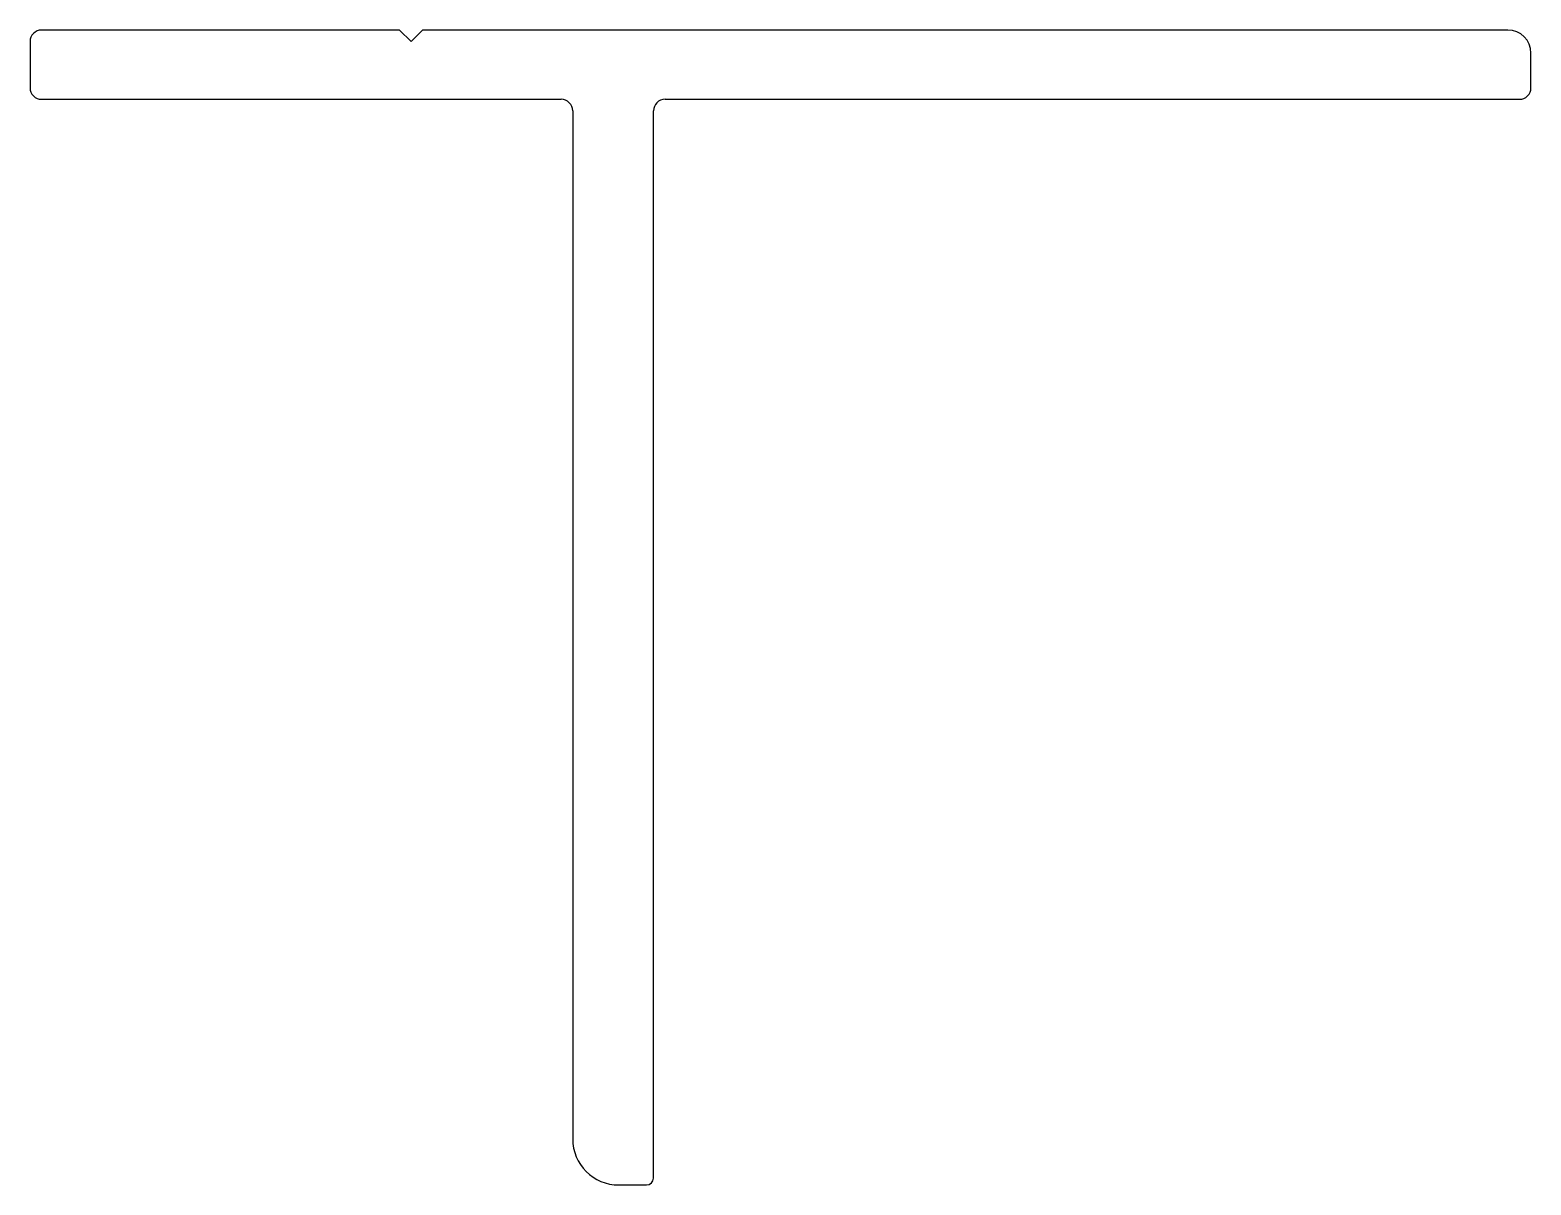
# Model space of a CAD drawing. Extents: x 505.8 to 570.8, y 664.5 to 714.5.
import ezdxf

# ---------------------------------------------------------------- set-up
doc = ezdxf.new("R2010")
doc.units = 0
doc.layers.get('0').update_dxf_attribs({"linetype": 'CONTINUOUS'})

msp = doc.modelspace()

# ---------------------------------------------------------------- linework, layer by layer
for p, q in [((521.786, 714.504), (506.286, 714.504)), ((522.286, 714.004), (521.786, 714.504)), ((522.786, 714.504), (522.286, 714.004)), ((569.789, 714.504), (522.786, 714.504)), ((505.786, 714.004), (505.786, 712.004)), ((570.789, 712.004), (570.789, 713.504)), ((506.286, 711.504), (528.787, 711.504)), ((533.287, 711.504), (570.289, 711.504)), ((529.287, 711.004), (529.287, 666.504)), ((532.787, 664.804), (532.787, 711.004)), ((531.287, 664.504), (532.487, 664.504))]:
    msp.add_line(p, q)
for centre, radius, start, end in [((506.286, 714.004), 0.5, 90, 180), ((569.789, 713.504), 1, 0, 90), ((506.286, 712.004), 0.5, 180, 270), ((570.289, 712.004), 0.5, 270, 0), ((528.787, 711.004), 0.5, 0, 90), ((533.287, 711.004), 0.5, 90, 180), ((531.287, 666.504), 2, 180, 270), ((532.487, 664.804), 0.3, 269.99883, 359.99883)]:
    msp.add_arc(centre, radius, start, end)

doc.saveas('drawing.dxf')
